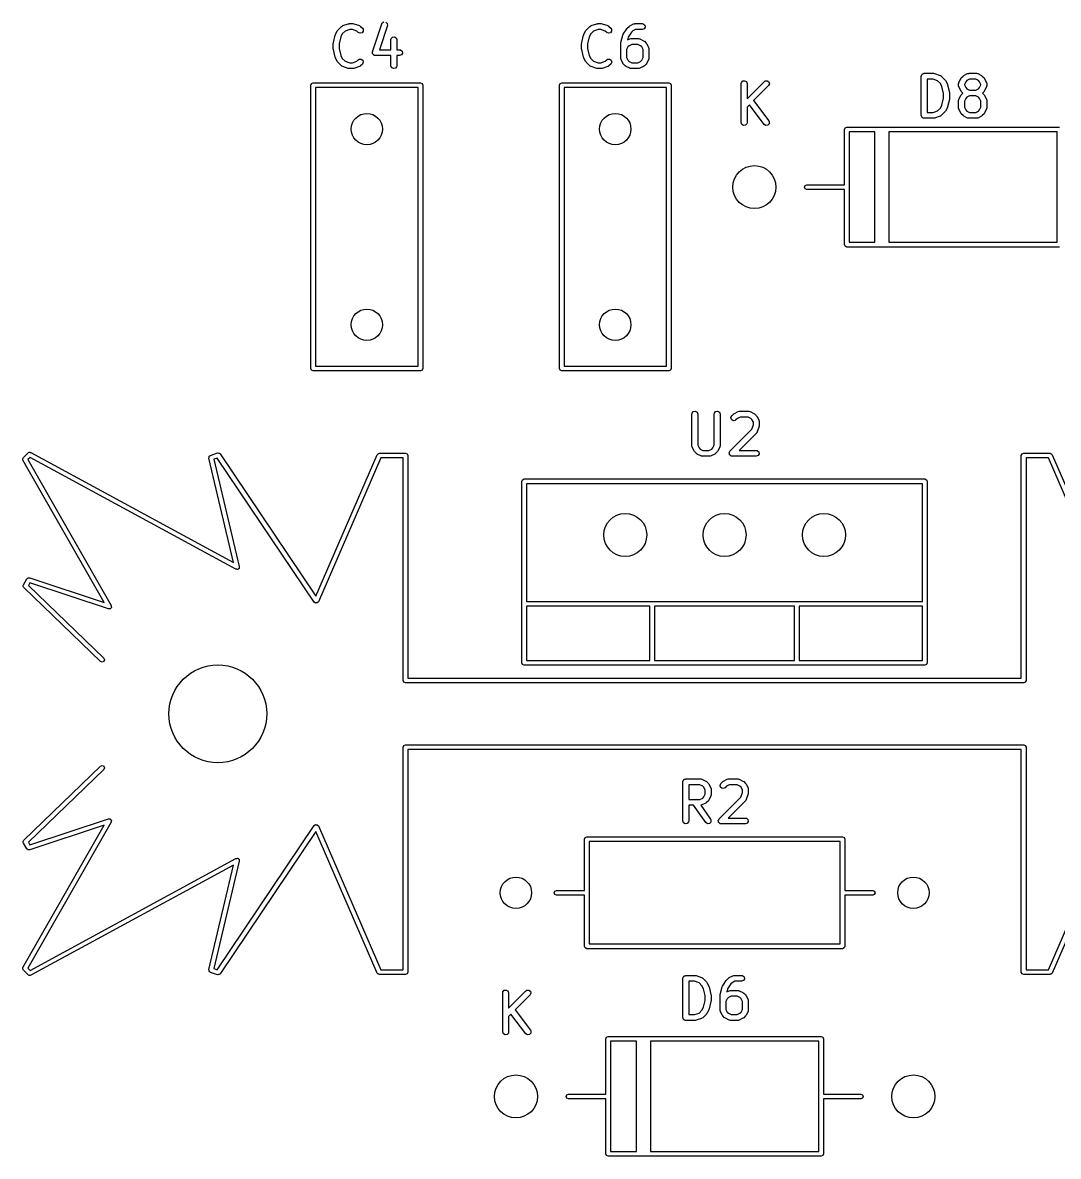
# Model space of a CAD drawing. Extents: x 80 to 221, y -131 to -73.
# Drawn here: x 115.41 to 141.88, y -130.69 to -101.71 of the extents above; entities that cross this region are included whole.
import ezdxf

# ---------------------------------------------------------------- set-up
doc = ezdxf.new("R2010")
doc.units = 0
doc.layers.add('BLACK', color=7, linetype='CONTINUOUS')

msp = doc.modelspace()

# ---------------------------------------------------------------- linework, layer by layer
at = {"layer": 'BLACK', "linetype": 'CONTINUOUS'}
for p, q in [((124.6, -101.72), (124.643, -101.693)), ((123.401, -102.019), (123.448, -101.924)), ((123.448, -101.924), (123.462, -101.906)), ((123.462, -101.904), (123.558, -101.809)), ((123.462, -101.906), (123.462, -101.904)), ((123.558, -101.809), (123.579, -101.794)), ((123.651, -101.928), (123.577, -102.002)), ((123.579, -101.794), (123.584, -101.794)), ((123.584, -101.794), (123.587, -101.791)), ((123.587, -101.791), (123.73, -101.743)), ((123.766, -101.889), (123.651, -101.928)), ((123.73, -101.743), (123.752, -101.74)), ((123.752, -101.74), (123.754, -101.739)), ((123.754, -101.739), (123.849, -101.739)), ((123.837, -101.889), (123.766, -101.889)), ((123.951, -101.928), (123.837, -101.889)), ((123.849, -101.739), (123.871, -101.743)), ((123.871, -101.743), (123.873, -101.743)), ((123.873, -101.743), (124.015, -101.791)), ((123.986, -101.963), (123.951, -101.928)), ((124.033, -101.984), (123.986, -101.963)), ((124.015, -101.791), (124.038, -101.803)), ((124.082, -101.971), (124.033, -101.984)), ((124.038, -101.803), (124.041, -101.807)), ((124.041, -101.807), (124.045, -101.809)), ((124.045, -101.809), (124.092, -101.857)), ((124.112, -101.929), (124.082, -101.971)), ((124.092, -101.857), (124.107, -101.878)), ((124.107, -101.878), (124.112, -101.929)), ((124.349, -102.457), (124.587, -101.743)), ((124.73, -101.79), (124.524, -102.406)), ((124.587, -101.743), (124.6, -101.72)), ((124.694, -101.701), (124.728, -101.739)), ((124.728, -101.739), (124.73, -101.79)), ((129.751, -102.019), (129.798, -101.924)), ((129.798, -101.924), (129.812, -101.906)), ((129.812, -101.904), (129.908, -101.809)), ((129.812, -101.906), (129.812, -101.904)), ((129.908, -101.809), (129.929, -101.794)), ((130.001, -101.928), (129.927, -102.002)), ((129.929, -101.794), (129.934, -101.794)), ((129.934, -101.794), (129.937, -101.791)), ((129.937, -101.791), (130.08, -101.743)), ((130.116, -101.889), (130.001, -101.928)), ((130.08, -101.743), (130.102, -101.74)), ((130.102, -101.74), (130.104, -101.739)), ((130.104, -101.739), (130.199, -101.739)), ((130.187, -101.889), (130.116, -101.889)), ((130.301, -101.928), (130.187, -101.889)), ((130.199, -101.739), (130.221, -101.743)), ((130.221, -101.743), (130.223, -101.743)), ((130.223, -101.743), (130.365, -101.791)), ((130.336, -101.963), (130.301, -101.928)), ((130.383, -101.984), (130.336, -101.963)), ((130.365, -101.791), (130.388, -101.803)), ((130.432, -101.971), (130.383, -101.984)), ((130.388, -101.803), (130.391, -101.807)), ((130.391, -101.807), (130.395, -101.809)), ((130.395, -101.809), (130.442, -101.857)), ((130.462, -101.929), (130.432, -101.971)), ((130.442, -101.857), (130.457, -101.878)), ((130.457, -101.878), (130.462, -101.929)), ((130.755, -102.011), (130.851, -101.868)), ((130.851, -101.868), (130.859, -101.86)), ((130.859, -101.86), (130.86, -101.857)), ((130.86, -101.857), (130.908, -101.809)), ((130.971, -101.957), (130.888, -102.083)), ((130.908, -101.809), (130.926, -101.796)), ((130.926, -101.796), (130.927, -101.795)), ((130.927, -101.795), (131.022, -101.747)), ((131.005, -101.924), (130.971, -101.957)), ((131.074, -101.889), (131.005, -101.924)), ((131.022, -101.747), (131.047, -101.74)), ((131.047, -101.74), (131.052, -101.741)), ((131.052, -101.741), (131.056, -101.739)), ((131.056, -101.739), (131.246, -101.739)), ((131.246, -101.889), (131.074, -101.889)), ((131.246, -101.739), (131.272, -101.744)), ((131.295, -101.872), (131.246, -101.889)), ((131.272, -101.744), (131.311, -101.777)), ((131.32, -101.827), (131.295, -101.872)), ((131.311, -101.777), (131.32, -101.827)), ((123.345, -102.243), (123.348, -102.228)), ((123.345, -102.386), (123.345, -102.243)), ((123.348, -102.225), (123.395, -102.034)), ((123.348, -102.228), (123.348, -102.225)), ((123.395, -102.034), (123.4, -102.022)), ((123.4, -102.022), (123.401, -102.019)), ((123.539, -102.079), (123.495, -102.252)), ((123.495, -102.252), (123.495, -102.377)), ((123.577, -102.002), (123.539, -102.079)), ((124.821, -102.148), (124.826, -102.122)), ((124.821, -102.406), (124.821, -102.148)), ((124.826, -102.122), (124.859, -102.083)), ((124.859, -102.083), (124.909, -102.074)), ((124.909, -102.074), (124.954, -102.1)), ((124.954, -102.1), (124.971, -102.148)), ((124.971, -102.148), (124.971, -102.406)), ((129.695, -102.243), (129.698, -102.228)), ((129.695, -102.386), (129.695, -102.243)), ((129.698, -102.225), (129.745, -102.034)), ((129.698, -102.228), (129.698, -102.225)), ((129.745, -102.034), (129.75, -102.022)), ((129.75, -102.022), (129.751, -102.019)), ((129.889, -102.079), (129.845, -102.252)), ((129.845, -102.252), (129.845, -102.377)), ((129.927, -102.002), (129.889, -102.079)), ((130.695, -102.243), (130.698, -102.228)), ((130.695, -102.624), (130.695, -102.243)), ((130.698, -102.225), (130.745, -102.034)), ((130.698, -102.228), (130.698, -102.225)), ((130.745, -102.034), (130.755, -102.011)), ((130.755, -102.011), (130.755, -102.011)), ((130.888, -102.083), (130.869, -102.157)), ((130.869, -102.157), (130.927, -102.128)), ((130.978, -102.27), (130.91, -102.305)), ((130.927, -102.128), (130.952, -102.121)), ((130.952, -102.121), (130.957, -102.122)), ((130.957, -102.122), (130.961, -102.12)), ((130.961, -102.12), (131.151, -102.12)), ((131.134, -102.27), (130.978, -102.27)), ((131.202, -102.305), (131.134, -102.27)), ((131.151, -102.12), (131.177, -102.125)), ((131.177, -102.125), (131.18, -102.128)), ((131.18, -102.128), (131.185, -102.128)), ((131.185, -102.128), (131.28, -102.176)), ((131.28, -102.176), (131.298, -102.189)), ((131.298, -102.189), (131.3, -102.19)), ((131.3, -102.19), (131.347, -102.238)), ((131.347, -102.238), (131.36, -102.256)), ((131.36, -102.256), (131.361, -102.257)), ((131.361, -102.257), (131.409, -102.352)), ((123.346, -102.389), (123.345, -102.386)), ((123.348, -102.404), (123.346, -102.389)), ((123.395, -102.594), (123.348, -102.404)), ((123.495, -102.377), (123.539, -102.55)), ((123.539, -102.55), (123.577, -102.627)), ((124.346, -102.468), (124.349, -102.463)), ((124.35, -102.488), (124.346, -102.468)), ((124.349, -102.463), (124.349, -102.457)), ((124.351, -102.509), (124.35, -102.488)), ((124.354, -102.513), (124.351, -102.509)), ((124.355, -102.519), (124.354, -102.513)), ((124.371, -102.532), (124.355, -102.519)), ((124.385, -102.547), (124.371, -102.532)), ((124.39, -102.548), (124.385, -102.547)), ((124.395, -102.552), (124.39, -102.548)), ((124.42, -102.556), (124.395, -102.552)), ((124.821, -102.556), (124.42, -102.556)), ((124.524, -102.406), (124.821, -102.406)), ((124.821, -102.814), (124.821, -102.556)), ((124.971, -102.406), (125.039, -102.406)), ((125.039, -102.556), (124.971, -102.556)), ((124.971, -102.556), (124.971, -102.814)), ((125.039, -102.406), (125.065, -102.411)), ((125.088, -102.538), (125.039, -102.556)), ((125.065, -102.411), (125.104, -102.444)), ((125.113, -102.494), (125.088, -102.538)), ((125.104, -102.444), (125.113, -102.494)), ((129.696, -102.389), (129.695, -102.386)), ((129.698, -102.404), (129.696, -102.389)), ((129.745, -102.594), (129.698, -102.404)), ((129.845, -102.377), (129.889, -102.55)), ((129.889, -102.55), (129.927, -102.627)), ((130.88, -102.335), (130.845, -102.404)), ((130.845, -102.404), (130.845, -102.606)), ((130.91, -102.305), (130.88, -102.335)), ((131.232, -102.335), (131.202, -102.305)), ((131.267, -102.404), (131.232, -102.335)), ((131.267, -102.606), (131.267, -102.404)), ((131.409, -102.352), (131.416, -102.377)), ((131.416, -102.377), (131.415, -102.382)), ((131.415, -102.382), (131.417, -102.386)), ((131.417, -102.386), (131.417, -102.624)), ((123.397, -102.597), (123.395, -102.594)), ((123.401, -102.61), (123.397, -102.597)), ((123.448, -102.705), (123.401, -102.61)), ((123.45, -102.706), (123.448, -102.705)), ((123.462, -102.725), (123.45, -102.706)), ((123.558, -102.82), (123.462, -102.725)), ((123.562, -102.822), (123.558, -102.82)), ((123.564, -102.826), (123.562, -102.822)), ((123.587, -102.838), (123.564, -102.826)), ((123.577, -102.627), (123.651, -102.701)), ((123.73, -102.886), (123.587, -102.838)), ((123.651, -102.701), (123.766, -102.739)), ((123.766, -102.739), (123.837, -102.739)), ((123.837, -102.739), (123.951, -102.701)), ((124.015, -102.838), (123.873, -102.886)), ((123.951, -102.701), (123.986, -102.666)), ((123.986, -102.666), (124.008, -102.651)), ((124.008, -102.651), (124.059, -102.647)), ((124.019, -102.835), (124.015, -102.838)), ((124.023, -102.835), (124.019, -102.835)), ((124.045, -102.82), (124.023, -102.835)), ((124.092, -102.772), (124.045, -102.82)), ((124.059, -102.647), (124.101, -102.676)), ((124.114, -102.726), (124.092, -102.772)), ((124.101, -102.676), (124.114, -102.726)), ((124.839, -102.863), (124.821, -102.814)), ((124.967, -102.84), (124.934, -102.879)), ((124.971, -102.814), (124.967, -102.84)), ((129.747, -102.597), (129.745, -102.594)), ((129.751, -102.61), (129.747, -102.597)), ((129.798, -102.705), (129.751, -102.61)), ((129.8, -102.706), (129.798, -102.705)), ((129.812, -102.725), (129.8, -102.706)), ((129.908, -102.82), (129.812, -102.725)), ((129.912, -102.822), (129.908, -102.82)), ((129.914, -102.826), (129.912, -102.822)), ((129.937, -102.838), (129.914, -102.826)), ((129.927, -102.627), (130.001, -102.701)), ((130.08, -102.886), (129.937, -102.838)), ((130.001, -102.701), (130.116, -102.739)), ((130.116, -102.739), (130.187, -102.739)), ((130.187, -102.739), (130.301, -102.701)), ((130.365, -102.838), (130.223, -102.886)), ((130.301, -102.701), (130.336, -102.666)), ((130.336, -102.666), (130.358, -102.651)), ((130.358, -102.651), (130.409, -102.647)), ((130.369, -102.835), (130.365, -102.838)), ((130.373, -102.835), (130.369, -102.835)), ((130.395, -102.82), (130.373, -102.835)), ((130.442, -102.772), (130.395, -102.82)), ((130.409, -102.647), (130.451, -102.676)), ((130.464, -102.726), (130.442, -102.772)), ((130.451, -102.676), (130.464, -102.726)), ((130.697, -102.628), (130.695, -102.624)), ((130.696, -102.632), (130.697, -102.628)), ((130.703, -102.657), (130.696, -102.632)), ((130.751, -102.753), (130.703, -102.657)), ((130.752, -102.754), (130.751, -102.753)), ((130.765, -102.772), (130.752, -102.754)), ((130.812, -102.82), (130.765, -102.772)), ((130.814, -102.82), (130.812, -102.82)), ((130.832, -102.834), (130.814, -102.82)), ((130.927, -102.881), (130.832, -102.834)), ((130.845, -102.606), (130.88, -102.675)), ((130.88, -102.675), (130.91, -102.705)), ((130.91, -102.705), (130.978, -102.739)), ((130.978, -102.739), (131.134, -102.739)), ((131.134, -102.739), (131.202, -102.705)), ((131.28, -102.834), (131.185, -102.881)), ((131.202, -102.705), (131.232, -102.675)), ((131.232, -102.675), (131.267, -102.606)), ((131.281, -102.833), (131.28, -102.834)), ((131.3, -102.82), (131.281, -102.833)), ((131.347, -102.772), (131.3, -102.82)), ((131.348, -102.771), (131.347, -102.772)), ((131.361, -102.753), (131.348, -102.771)), ((131.409, -102.657), (131.361, -102.753)), ((131.412, -102.65), (131.409, -102.653)), ((131.409, -102.653), (131.409, -102.657)), ((131.417, -102.624), (131.412, -102.65)), ((123.732, -102.885), (123.73, -102.886)), ((123.754, -102.889), (123.732, -102.885)), ((123.849, -102.889), (123.754, -102.889)), ((123.85, -102.889), (123.849, -102.889)), ((123.873, -102.886), (123.85, -102.889)), ((124.883, -102.888), (124.839, -102.863)), ((124.934, -102.879), (124.883, -102.888)), ((130.082, -102.885), (130.08, -102.886)), ((130.104, -102.889), (130.082, -102.885)), ((130.199, -102.889), (130.104, -102.889)), ((130.2, -102.889), (130.199, -102.889)), ((130.223, -102.886), (130.2, -102.889)), ((130.932, -102.882), (130.927, -102.881)), ((130.935, -102.885), (130.932, -102.882)), ((130.961, -102.889), (130.935, -102.885)), ((131.151, -102.889), (130.961, -102.889)), ((131.155, -102.888), (131.151, -102.889)), ((131.16, -102.889), (131.155, -102.888)), ((131.185, -102.881), (131.16, -102.889)), ((138.379, -103.084), (138.381, -103.075)), ((138.379, -104.084), (138.379, -103.084)), ((138.38, -103.071), (138.382, -103.068)), ((138.381, -103.075), (138.38, -103.071)), ((138.382, -103.068), (138.383, -103.059)), ((138.383, -103.059), (138.396, -103.044)), ((138.396, -103.044), (138.406, -103.027)), ((138.406, -103.027), (138.412, -103.025)), ((138.412, -103.025), (138.416, -103.019)), ((138.416, -103.019), (138.436, -103.016)), ((138.436, -103.016), (138.454, -103.009)), ((138.454, -103.009), (138.692, -103.009)), ((138.692, -103.009), (138.714, -103.013)), ((138.714, -103.013), (138.716, -103.013)), ((138.716, -103.013), (138.859, -103.061)), ((138.859, -103.061), (138.881, -103.073)), ((138.881, -103.073), (138.884, -103.077)), ((138.884, -103.077), (138.888, -103.079)), ((138.888, -103.079), (138.983, -103.174)), ((139.339, -103.241), (139.387, -103.146)), ((139.387, -103.146), (139.4, -103.128)), ((139.4, -103.128), (139.401, -103.127)), ((139.401, -103.127), (139.448, -103.079)), ((139.448, -103.079), (139.467, -103.066)), ((139.467, -103.066), (139.468, -103.065)), ((139.468, -103.065), (139.563, -103.017)), ((139.563, -103.017), (139.588, -103.01)), ((139.588, -103.01), (139.593, -103.011)), ((139.593, -103.011), (139.597, -103.009)), ((139.597, -103.009), (139.787, -103.009)), ((139.787, -103.009), (139.813, -103.014)), ((139.813, -103.014), (139.816, -103.017)), ((139.816, -103.017), (139.821, -103.017)), ((139.821, -103.017), (139.916, -103.065)), ((139.916, -103.065), (139.934, -103.078)), ((139.934, -103.078), (139.936, -103.079)), ((139.936, -103.079), (139.983, -103.127)), ((139.983, -103.127), (139.996, -103.145)), ((139.996, -103.145), (139.997, -103.146)), ((139.997, -103.146), (140.045, -103.241)), ((122.776, -103.314), (122.794, -103.272)), ((122.776, -110.554), (122.776, -103.314)), ((122.794, -103.272), (122.836, -103.254)), ((122.836, -103.254), (125.576, -103.254)), ((122.896, -103.374), (122.896, -110.494)), ((125.516, -103.374), (122.896, -103.374)), ((125.516, -110.494), (125.516, -103.374)), ((125.576, -103.254), (125.618, -103.272)), ((125.618, -103.272), (125.636, -103.314)), ((125.636, -103.314), (125.636, -110.554)), ((129.126, -103.314), (129.144, -103.272)), ((129.126, -110.554), (129.126, -103.314)), ((129.144, -103.272), (129.186, -103.254)), ((129.186, -103.254), (131.926, -103.254)), ((129.246, -103.374), (129.246, -110.494)), ((131.866, -103.374), (129.246, -103.374)), ((131.866, -110.494), (131.866, -103.374)), ((131.926, -103.254), (131.968, -103.272)), ((131.968, -103.272), (131.986, -103.314)), ((131.986, -103.314), (131.986, -110.554)), ((133.775, -103.27), (133.78, -103.245)), ((133.775, -104.27), (133.775, -103.27)), ((133.78, -103.245), (133.813, -103.205)), ((133.813, -103.205), (133.863, -103.197)), ((133.863, -103.197), (133.908, -103.222)), ((133.908, -103.222), (133.925, -103.27)), ((133.925, -103.661), (134.368, -103.217)), ((133.925, -103.27), (133.925, -103.661)), ((134.475, -103.323), (134.092, -103.706)), ((134.368, -103.217), (134.39, -103.202)), ((134.39, -103.202), (134.441, -103.198)), ((134.441, -103.198), (134.483, -103.227)), ((134.496, -103.277), (134.475, -103.323)), ((134.483, -103.227), (134.496, -103.277)), ((138.529, -103.159), (138.529, -104.009)), ((138.68, -103.159), (138.529, -103.159)), ((138.794, -103.198), (138.68, -103.159)), ((138.868, -103.272), (138.794, -103.198)), ((138.907, -103.349), (138.868, -103.272)), ((138.95, -103.522), (138.907, -103.349)), ((138.983, -103.174), (138.996, -103.193)), ((138.996, -103.193), (138.997, -103.194)), ((138.997, -103.194), (139.045, -103.289)), ((139.045, -103.289), (139.048, -103.301)), ((139.048, -103.301), (139.05, -103.304)), ((139.05, -103.304), (139.098, -103.495)), ((139.331, -103.275), (139.336, -103.249)), ((139.331, -103.322), (139.331, -103.275)), ((139.333, -103.327), (139.331, -103.322)), ((139.332, -103.331), (139.333, -103.327)), ((139.339, -103.356), (139.332, -103.331)), ((139.336, -103.249), (139.339, -103.246)), ((139.339, -103.246), (139.339, -103.241)), ((139.387, -103.451), (139.339, -103.356)), ((139.516, -103.224), (139.481, -103.293)), ((139.481, -103.293), (139.481, -103.305)), ((139.481, -103.305), (139.516, -103.373)), ((139.546, -103.194), (139.516, -103.224)), ((139.516, -103.373), (139.546, -103.404)), ((139.614, -103.159), (139.546, -103.194)), ((139.546, -103.404), (139.614, -103.438)), ((139.77, -103.159), (139.614, -103.159)), ((139.614, -103.438), (139.77, -103.438)), ((139.838, -103.194), (139.77, -103.159)), ((139.77, -103.438), (139.838, -103.404)), ((139.868, -103.224), (139.838, -103.194)), ((139.838, -103.404), (139.868, -103.373)), ((139.903, -103.293), (139.868, -103.224)), ((139.868, -103.373), (139.903, -103.305)), ((139.903, -103.305), (139.903, -103.293)), ((140.045, -103.356), (139.997, -103.451)), ((140.045, -103.241), (140.052, -103.266)), ((140.048, -103.348), (140.045, -103.352)), ((140.045, -103.352), (140.045, -103.356)), ((140.053, -103.322), (140.048, -103.348)), ((140.052, -103.266), (140.051, -103.271)), ((140.051, -103.271), (140.053, -103.275)), ((140.053, -103.275), (140.053, -103.322)), ((134.092, -103.706), (134.482, -104.225)), ((138.907, -103.82), (138.95, -103.647)), ((138.95, -103.647), (138.95, -103.522)), ((139.098, -103.674), (139.05, -103.864)), ((139.098, -103.495), (139.099, -103.51)), ((139.1, -103.656), (139.098, -103.671)), ((139.098, -103.671), (139.098, -103.674)), ((139.099, -103.51), (139.1, -103.513)), ((139.1, -103.513), (139.1, -103.656)), ((139.331, -103.703), (139.336, -103.678)), ((139.331, -103.894), (139.331, -103.703)), ((139.336, -103.678), (139.339, -103.674)), ((139.339, -103.67), (139.387, -103.575)), ((139.339, -103.674), (139.339, -103.67)), ((139.388, -103.452), (139.387, -103.451)), ((139.387, -103.575), (139.4, -103.557)), ((139.401, -103.471), (139.388, -103.452)), ((139.4, -103.557), (139.401, -103.555)), ((139.443, -103.513), (139.401, -103.471)), ((139.401, -103.555), (139.443, -103.513)), ((139.516, -103.653), (139.481, -103.721)), ((139.481, -103.721), (139.481, -103.876)), ((139.546, -103.622), (139.516, -103.653)), ((139.614, -103.588), (139.546, -103.622)), ((139.77, -103.588), (139.614, -103.588)), ((139.838, -103.622), (139.77, -103.588)), ((139.868, -103.653), (139.838, -103.622)), ((139.903, -103.721), (139.868, -103.653)), ((139.903, -103.876), (139.903, -103.721)), ((139.983, -103.471), (139.941, -103.513)), ((139.941, -103.513), (139.983, -103.555)), ((139.984, -103.469), (139.983, -103.471)), ((139.983, -103.555), (139.996, -103.574)), ((139.997, -103.451), (139.984, -103.469)), ((139.996, -103.574), (139.997, -103.575)), ((139.997, -103.575), (140.045, -103.67)), ((140.045, -103.67), (140.052, -103.695)), ((140.052, -103.695), (140.051, -103.699)), ((140.051, -103.699), (140.053, -103.703)), ((140.053, -103.703), (140.053, -103.894)), ((133.985, -103.813), (133.925, -103.873)), ((133.925, -103.873), (133.925, -104.27)), ((134.362, -104.315), (133.985, -103.813)), ((138.529, -104.009), (138.68, -104.009)), ((138.68, -104.009), (138.794, -103.971)), ((138.794, -103.971), (138.868, -103.897)), ((138.868, -103.897), (138.907, -103.82)), ((138.983, -103.995), (138.888, -104.09)), ((138.984, -103.993), (138.983, -103.995)), ((138.997, -103.975), (138.984, -103.993)), ((139.045, -103.88), (138.997, -103.975)), ((139.05, -103.864), (139.045, -103.876)), ((139.045, -103.876), (139.045, -103.88)), ((139.333, -103.898), (139.331, -103.894)), ((139.332, -103.902), (139.333, -103.898)), ((139.339, -103.927), (139.332, -103.902)), ((139.387, -104.023), (139.339, -103.927)), ((139.481, -103.876), (139.516, -103.945)), ((139.516, -103.945), (139.546, -103.975)), ((139.546, -103.975), (139.614, -104.009)), ((139.614, -104.009), (139.77, -104.009)), ((139.77, -104.009), (139.838, -103.975)), ((139.838, -103.975), (139.868, -103.945)), ((139.868, -103.945), (139.903, -103.876)), ((140.045, -103.927), (139.997, -104.023)), ((140.048, -103.92), (140.045, -103.923)), ((140.045, -103.923), (140.045, -103.927)), ((140.053, -103.894), (140.048, -103.92)), ((133.793, -104.319), (133.775, -104.27)), ((133.921, -104.296), (133.888, -104.335)), ((133.925, -104.27), (133.921, -104.296)), ((134.49, -104.3), (134.455, -104.337)), ((134.482, -104.225), (134.493, -104.249)), ((134.493, -104.249), (134.49, -104.3)), ((138.386, -104.103), (138.379, -104.084)), ((138.389, -104.122), (138.386, -104.103)), ((138.394, -104.126), (138.389, -104.122)), ((138.396, -104.133), (138.394, -104.126)), ((138.413, -104.142), (138.396, -104.133)), ((138.428, -104.155), (138.413, -104.142)), ((138.438, -104.157), (138.428, -104.155)), ((138.441, -104.158), (138.438, -104.157)), ((138.444, -104.158), (138.441, -104.158)), ((138.454, -104.159), (138.444, -104.158)), ((138.692, -104.159), (138.454, -104.159)), ((138.694, -104.159), (138.692, -104.159)), ((138.716, -104.156), (138.694, -104.159)), ((138.859, -104.108), (138.716, -104.156)), ((138.862, -104.105), (138.859, -104.108)), ((138.867, -104.105), (138.862, -104.105)), ((138.888, -104.09), (138.867, -104.105)), ((139.388, -104.024), (139.387, -104.023)), ((139.401, -104.042), (139.388, -104.024)), ((139.448, -104.09), (139.401, -104.042)), ((139.45, -104.09), (139.448, -104.09)), ((139.468, -104.104), (139.45, -104.09)), ((139.563, -104.151), (139.468, -104.104)), ((139.568, -104.152), (139.563, -104.151)), ((139.571, -104.155), (139.568, -104.152)), ((139.597, -104.159), (139.571, -104.155)), ((139.787, -104.159), (139.597, -104.159)), ((139.791, -104.158), (139.787, -104.159)), ((139.796, -104.159), (139.791, -104.158)), ((139.821, -104.151), (139.796, -104.159)), ((139.916, -104.104), (139.821, -104.151)), ((139.917, -104.103), (139.916, -104.104)), ((139.936, -104.09), (139.917, -104.103)), ((139.983, -104.042), (139.936, -104.09)), ((139.984, -104.041), (139.983, -104.042)), ((139.997, -104.023), (139.984, -104.041)), ((133.837, -104.344), (133.793, -104.319)), ((133.888, -104.335), (133.837, -104.344)), ((134.404, -104.343), (134.362, -104.315)), ((134.455, -104.337), (134.404, -104.343)), ((136.412, -104.448), (136.43, -104.406)), ((136.412, -105.858), (136.412, -104.448)), ((136.43, -104.406), (136.472, -104.388)), ((136.472, -104.388), (141.912, -104.388)), ((136.532, -104.508), (136.532, -107.328)), ((137.192, -104.508), (136.532, -104.508)), ((137.192, -107.328), (137.192, -104.508)), ((137.552, -104.508), (137.552, -107.328)), ((141.852, -104.508), (137.552, -104.508)), ((141.852, -107.328), (141.852, -104.508)), ((135.392, -105.918), (135.41, -105.876)), ((135.41, -105.96), (135.392, -105.918)), ((135.41, -105.876), (135.452, -105.858)), ((135.452, -105.978), (135.41, -105.96)), ((135.452, -105.858), (136.412, -105.858)), ((136.412, -105.978), (135.452, -105.978)), ((136.412, -107.388), (136.412, -105.978)), ((136.43, -107.43), (136.412, -107.388)), ((136.472, -107.448), (136.43, -107.43)), ((141.912, -107.448), (136.472, -107.448)), ((136.532, -107.328), (137.192, -107.328)), ((137.552, -107.328), (141.852, -107.328)), ((122.794, -110.596), (122.776, -110.554)), ((122.836, -110.614), (122.794, -110.596)), ((125.576, -110.614), (122.836, -110.614)), ((122.896, -110.494), (125.516, -110.494)), ((125.618, -110.596), (125.576, -110.614)), ((125.636, -110.554), (125.618, -110.596)), ((129.144, -110.596), (129.126, -110.554)), ((129.186, -110.614), (129.144, -110.596)), ((131.926, -110.614), (129.186, -110.614)), ((129.246, -110.494), (131.866, -110.494)), ((131.968, -110.596), (131.926, -110.614)), ((131.986, -110.554), (131.968, -110.596)), ((132.513, -111.72), (132.518, -111.695)), ((132.513, -112.53), (132.513, -111.72)), ((132.518, -111.695), (132.551, -111.655)), ((132.551, -111.655), (132.601, -111.647)), ((132.601, -111.647), (132.646, -111.672)), ((132.646, -111.672), (132.663, -111.72)), ((132.663, -111.72), (132.663, -112.512)), ((133.085, -111.72), (133.089, -111.695)), ((133.085, -112.512), (133.085, -111.72)), ((133.089, -111.695), (133.122, -111.655)), ((133.122, -111.655), (133.173, -111.647)), ((133.173, -111.647), (133.217, -111.672)), ((133.217, -111.672), (133.235, -111.72)), ((133.235, -111.72), (133.235, -112.53)), ((133.513, -111.809), (133.535, -111.763)), ((133.527, -111.859), (133.513, -111.809)), ((133.535, -111.763), (133.583, -111.715)), ((133.583, -111.715), (133.601, -111.702)), ((133.601, -111.702), (133.602, -111.701)), ((133.602, -111.701), (133.697, -111.653)), ((133.68, -111.83), (133.641, -111.869)), ((133.749, -111.795), (133.68, -111.83)), ((133.697, -111.653), (133.722, -111.646)), ((133.722, -111.646), (133.727, -111.647)), ((133.727, -111.647), (133.731, -111.645)), ((133.731, -111.645), (133.969, -111.645)), ((133.951, -111.795), (133.749, -111.795)), ((134.02, -111.83), (133.951, -111.795)), ((133.969, -111.645), (133.995, -111.65)), ((133.995, -111.65), (133.998, -111.653)), ((133.998, -111.653), (134.003, -111.653)), ((134.003, -111.653), (134.098, -111.701)), ((134.05, -111.86), (134.02, -111.83)), ((134.098, -111.701), (134.116, -111.714)), ((134.116, -111.714), (134.117, -111.715)), ((134.117, -111.715), (134.165, -111.763)), ((134.165, -111.763), (134.178, -111.781)), ((134.178, -111.781), (134.179, -111.782)), ((134.179, -111.782), (134.227, -111.877)), ((133.487, -112.667), (134.046, -112.108)), ((133.569, -111.888), (133.527, -111.859)), ((133.62, -111.884), (133.569, -111.888)), ((133.641, -111.869), (133.62, -111.884)), ((134.046, -112.108), (134.085, -111.994)), ((134.085, -111.929), (134.05, -111.86)), ((134.085, -111.994), (134.085, -111.929)), ((134.231, -112.03), (134.183, -112.173)), ((134.227, -111.877), (134.234, -111.902)), ((134.235, -112.006), (134.231, -112.028)), ((134.231, -112.028), (134.231, -112.03)), ((134.234, -111.902), (134.233, -111.907)), ((134.233, -111.907), (134.235, -111.911)), ((134.235, -111.911), (134.235, -112.006)), ((134.165, -112.202), (133.722, -112.645)), ((134.167, -112.198), (134.165, -112.202)), ((134.171, -112.196), (134.167, -112.198)), ((134.183, -112.173), (134.171, -112.196)), ((115.424, -112.828), (115.544, -112.708)), ((115.544, -112.708), (115.557, -112.702)), ((115.557, -112.702), (115.569, -112.692)), ((115.569, -112.692), (115.578, -112.693)), ((115.578, -112.693), (115.586, -112.69)), ((115.586, -112.69), (115.6, -112.696)), ((115.6, -112.696), (115.615, -112.697)), ((115.615, -112.697), (120.797, -115.513)), ((132.515, -112.534), (132.513, -112.53)), ((132.514, -112.538), (132.515, -112.534)), ((132.521, -112.563), (132.514, -112.538)), ((132.569, -112.659), (132.521, -112.563)), ((132.57, -112.66), (132.569, -112.659)), ((132.583, -112.678), (132.57, -112.66)), ((132.63, -112.726), (132.583, -112.678)), ((132.663, -112.512), (132.697, -112.581)), ((132.697, -112.581), (132.728, -112.611)), ((132.728, -112.611), (132.796, -112.645)), ((132.796, -112.645), (132.951, -112.645)), ((132.951, -112.645), (133.02, -112.611)), ((133.02, -112.611), (133.05, -112.581)), ((133.05, -112.581), (133.085, -112.512)), ((133.165, -112.678), (133.117, -112.726)), ((133.166, -112.677), (133.165, -112.678)), ((133.179, -112.659), (133.166, -112.677)), ((133.227, -112.563), (133.179, -112.659)), ((133.23, -112.556), (133.227, -112.559)), ((133.227, -112.559), (133.227, -112.563)), ((133.235, -112.53), (133.23, -112.556)), ((133.467, -112.707), (133.478, -112.688)), ((133.467, -112.711), (133.467, -112.707)), ((133.478, -112.688), (133.487, -112.667)), ((133.722, -112.645), (134.16, -112.645)), ((134.16, -112.645), (134.185, -112.65)), ((134.185, -112.65), (134.224, -112.683)), ((134.224, -112.683), (134.233, -112.733)), ((115.406, -112.87), (115.409, -112.862)), ((115.412, -112.884), (115.406, -112.87)), ((115.408, -112.854), (115.418, -112.842)), ((115.409, -112.862), (115.408, -112.854)), ((115.414, -112.9), (115.412, -112.884)), ((117.486, -116.534), (115.414, -112.9)), ((115.418, -112.842), (115.424, -112.828)), ((115.597, -112.824), (115.541, -112.88)), ((115.541, -112.88), (117.668, -116.61)), ((120.857, -115.683), (115.597, -112.824)), ((120.168, -112.844), (120.171, -112.824)), ((120.797, -115.513), (120.168, -112.844)), ((120.171, -112.824), (120.172, -112.803)), ((120.172, -112.803), (120.175, -112.801)), ((120.175, -112.798), (120.192, -112.786)), ((120.175, -112.801), (120.175, -112.798)), ((120.192, -112.786), (120.207, -112.773)), ((120.207, -112.773), (120.387, -112.713)), ((120.382, -112.841), (120.297, -112.87)), ((120.297, -112.87), (120.944, -115.616)), ((122.856, -116.523), (120.382, -112.841)), ((120.387, -112.713), (120.402, -112.714)), ((120.402, -112.714), (120.418, -112.711)), ((120.418, -112.711), (120.425, -112.716)), ((120.425, -112.716), (120.433, -112.716)), ((120.433, -112.716), (120.443, -112.728)), ((120.443, -112.728), (120.456, -112.737)), ((120.456, -112.737), (122.901, -116.375)), ((122.901, -116.375), (124.471, -112.756)), ((124.565, -112.84), (122.971, -116.514)), ((124.471, -112.756), (124.479, -112.748)), ((124.479, -112.748), (124.484, -112.738)), ((124.484, -112.738), (124.495, -112.733)), ((124.495, -112.733), (124.504, -112.724)), ((124.504, -112.724), (124.515, -112.724)), ((124.515, -112.724), (124.526, -112.72)), ((124.526, -112.72), (125.196, -112.72)), ((125.136, -112.84), (124.565, -112.84)), ((125.136, -118.53), (125.136, -112.84)), ((125.196, -112.72), (125.238, -112.738)), ((125.238, -112.738), (125.256, -112.78)), ((125.256, -112.78), (125.256, -118.47)), ((132.632, -112.726), (132.63, -112.726)), ((132.65, -112.74), (132.632, -112.726)), ((132.745, -112.787), (132.65, -112.74)), ((132.749, -112.788), (132.745, -112.787)), ((132.753, -112.791), (132.749, -112.788)), ((132.779, -112.795), (132.753, -112.791)), ((132.969, -112.795), (132.779, -112.795)), ((132.973, -112.794), (132.969, -112.795)), ((132.978, -112.795), (132.973, -112.794)), ((133.003, -112.787), (132.978, -112.795)), ((133.098, -112.74), (133.003, -112.787)), ((133.099, -112.739), (133.098, -112.74)), ((133.117, -112.726), (133.099, -112.739)), ((133.466, -112.714), (133.467, -112.711)), ((133.472, -112.736), (133.466, -112.714)), ((133.476, -112.758), (133.472, -112.736)), ((133.478, -112.76), (133.476, -112.758)), ((133.479, -112.763), (133.478, -112.76)), ((133.498, -112.776), (133.479, -112.763)), ((133.515, -112.791), (133.498, -112.776)), ((133.519, -112.792), (133.515, -112.791)), ((133.521, -112.793), (133.519, -112.792)), ((133.524, -112.793), (133.521, -112.793)), ((133.54, -112.795), (133.524, -112.793)), ((134.16, -112.795), (133.54, -112.795)), ((134.208, -112.778), (134.16, -112.795)), ((134.233, -112.733), (134.208, -112.778)), ((140.936, -112.78), (140.954, -112.738)), ((140.936, -118.47), (140.936, -112.78)), ((140.954, -112.738), (140.996, -112.72)), ((140.996, -112.72), (141.666, -112.72)), ((141.627, -112.84), (141.056, -112.84)), ((141.056, -112.84), (141.056, -118.53)), ((143.221, -116.514), (141.627, -112.84)), ((141.666, -112.72), (141.677, -112.724)), ((141.677, -112.724), (141.688, -112.724)), ((141.688, -112.724), (141.697, -112.733)), ((141.697, -112.733), (141.708, -112.738)), ((141.708, -112.738), (141.713, -112.748)), ((141.713, -112.748), (141.721, -112.756)), ((141.721, -112.756), (143.291, -116.375)), ((128.17, -113.437), (128.188, -113.395)), ((128.17, -118.078), (128.17, -113.437)), ((128.188, -113.395), (128.23, -113.377)), ((128.23, -113.377), (138.47, -113.377)), ((128.29, -113.497), (128.29, -116.508)), ((138.41, -113.497), (128.29, -113.497)), ((138.41, -116.508), (138.41, -113.497)), ((138.47, -113.377), (138.512, -113.395)), ((138.512, -113.395), (138.53, -113.437)), ((138.53, -113.437), (138.53, -118.078)), ((120.879, -115.685), (120.857, -115.683)), ((120.9, -115.688), (120.879, -115.685)), ((120.901, -115.687), (120.9, -115.688)), ((120.903, -115.688), (120.901, -115.687)), ((120.92, -115.674), (120.903, -115.688)), ((120.937, -115.662), (120.92, -115.674)), ((120.939, -115.659), (120.937, -115.66)), ((120.937, -115.66), (120.937, -115.662)), ((120.941, -115.637), (120.939, -115.659)), ((120.944, -115.616), (120.941, -115.637)), ((115.416, -116.111), (115.422, -116.096)), ((115.419, -116.118), (115.416, -116.111)), ((115.418, -116.125), (115.419, -116.118)), ((115.428, -116.138), (115.418, -116.125)), ((115.422, -116.096), (115.425, -116.079)), ((115.425, -116.079), (115.515, -115.929)), ((115.434, -116.153), (115.428, -116.138)), ((117.394, -118.043), (115.434, -116.153)), ((115.515, -115.929), (115.528, -115.919)), ((115.528, -115.919), (115.539, -115.906)), ((115.539, -115.906), (115.546, -115.906)), ((115.546, -115.906), (115.551, -115.902)), ((115.551, -115.902), (115.568, -115.904)), ((115.593, -116.032), (115.552, -116.1)), ((115.552, -116.1), (117.478, -117.957)), ((115.568, -115.904), (115.585, -115.903)), ((115.585, -115.903), (117.486, -116.534)), ((117.597, -116.697), (115.593, -116.032)), ((117.599, -116.697), (117.597, -116.697)), ((117.6, -116.698), (117.599, -116.697)), ((117.621, -116.695), (117.6, -116.698)), ((117.643, -116.694), (117.621, -116.695)), ((117.644, -116.692), (117.643, -116.694)), ((117.646, -116.692), (117.644, -116.692)), ((117.659, -116.675), (117.646, -116.692)), ((117.673, -116.659), (117.659, -116.675)), ((117.668, -116.61), (117.668, -116.612)), ((117.668, -116.612), (117.67, -116.613)), ((117.67, -116.613), (117.671, -116.635)), ((117.671, -116.635), (117.674, -116.656)), ((117.674, -116.656), (117.673, -116.657)), ((117.673, -116.657), (117.673, -116.659)), ((122.894, -116.549), (122.856, -116.523)), ((122.912, -116.545), (122.894, -116.549)), ((122.938, -116.546), (122.912, -116.545)), ((122.971, -116.514), (122.938, -116.546)), ((128.29, -116.508), (138.41, -116.508)), ((128.29, -116.628), (128.29, -118.018)), ((131.439, -116.628), (128.29, -116.628)), ((131.439, -118.018), (131.439, -116.628)), ((131.559, -116.628), (131.559, -118.018)), ((135.14, -116.628), (131.559, -116.628)), ((135.14, -118.018), (135.14, -116.628)), ((135.26, -116.628), (135.26, -118.018)), ((138.41, -116.628), (135.26, -116.628)), ((138.41, -118.018), (138.41, -116.628)), ((117.437, -118.06), (117.394, -118.043)), ((117.479, -118.042), (117.437, -118.06)), ((117.478, -117.957), (117.496, -117.999)), ((117.496, -117.999), (117.479, -118.042)), ((128.188, -118.12), (128.17, -118.078)), ((128.23, -118.138), (128.188, -118.12)), ((138.47, -118.138), (128.23, -118.138)), ((128.29, -118.018), (131.439, -118.018)), ((131.559, -118.018), (135.14, -118.018)), ((135.26, -118.018), (138.41, -118.018)), ((138.512, -118.12), (138.47, -118.138)), ((138.53, -118.078), (138.512, -118.12)), ((125.256, -118.47), (140.936, -118.47)), ((125.154, -118.572), (125.136, -118.53)), ((125.196, -118.59), (125.154, -118.572)), ((140.996, -118.59), (125.196, -118.59)), ((141.038, -118.572), (140.996, -118.59)), ((141.056, -118.53), (141.038, -118.572)), ((125.136, -120.23), (125.154, -120.188)), ((125.136, -125.92), (125.136, -120.23)), ((125.154, -120.188), (125.196, -120.17)), ((125.196, -120.17), (140.996, -120.17)), ((140.996, -120.17), (141.038, -120.188)), ((141.038, -120.188), (141.056, -120.23)), ((141.056, -120.23), (141.056, -125.92)), ((140.936, -120.29), (125.256, -120.29)), ((125.256, -120.29), (125.256, -125.98)), ((140.936, -125.98), (140.936, -120.29)), ((115.434, -122.607), (117.394, -120.717)), ((117.478, -120.803), (115.552, -122.66)), ((117.394, -120.717), (117.437, -120.7)), ((117.437, -120.7), (117.479, -120.718)), ((117.496, -120.761), (117.478, -120.803)), ((117.479, -120.718), (117.496, -120.761)), ((132.283, -121.118), (132.285, -121.109)), ((132.284, -121.105), (132.286, -121.102)), ((132.285, -121.109), (132.284, -121.105)), ((132.286, -121.102), (132.287, -121.093)), ((132.287, -121.093), (132.3, -121.078)), ((132.3, -121.078), (132.31, -121.061)), ((132.31, -121.061), (132.316, -121.059)), ((132.316, -121.059), (132.32, -121.053)), ((132.32, -121.053), (132.34, -121.05)), ((132.34, -121.05), (132.358, -121.043)), ((132.358, -121.043), (132.739, -121.043)), ((132.739, -121.043), (132.765, -121.048)), ((132.765, -121.048), (132.768, -121.051)), ((132.768, -121.051), (132.772, -121.051)), ((132.772, -121.051), (132.868, -121.099)), ((132.868, -121.099), (132.886, -121.112)), ((132.886, -121.112), (132.887, -121.113)), ((132.887, -121.113), (132.935, -121.161)), ((133.257, -121.161), (133.305, -121.113)), ((133.305, -121.113), (133.323, -121.1)), ((133.323, -121.1), (133.324, -121.099)), ((133.324, -121.099), (133.42, -121.051)), ((133.42, -121.051), (133.445, -121.044)), ((133.445, -121.044), (133.449, -121.045)), ((133.449, -121.045), (133.453, -121.043)), ((133.453, -121.043), (133.691, -121.043)), ((133.691, -121.043), (133.717, -121.048)), ((133.717, -121.048), (133.72, -121.051)), ((133.72, -121.051), (133.725, -121.051)), ((133.725, -121.051), (133.82, -121.099)), ((133.82, -121.099), (133.838, -121.112)), ((133.838, -121.112), (133.84, -121.113)), ((133.84, -121.113), (133.887, -121.161)), ((132.283, -122.118), (132.283, -121.118)), ((132.433, -121.193), (132.433, -121.567)), ((132.721, -121.193), (132.433, -121.193)), ((132.79, -121.228), (132.721, -121.193)), ((132.82, -121.258), (132.79, -121.228)), ((132.854, -121.327), (132.82, -121.258)), ((132.854, -121.434), (132.854, -121.327)), ((132.935, -121.161), (132.948, -121.179)), ((132.948, -121.179), (132.949, -121.18)), ((132.949, -121.18), (132.996, -121.275)), ((132.996, -121.275), (133.004, -121.3)), ((133.004, -121.3), (133.003, -121.305)), ((133.003, -121.305), (133.004, -121.309)), ((133.004, -121.309), (133.004, -121.452)), ((133.236, -121.207), (133.257, -121.161)), ((133.249, -121.257), (133.236, -121.207)), ((133.291, -121.286), (133.249, -121.257)), ((133.342, -121.282), (133.291, -121.286)), ((133.363, -121.267), (133.342, -121.282)), ((133.402, -121.228), (133.363, -121.267)), ((133.471, -121.193), (133.402, -121.228)), ((133.674, -121.193), (133.471, -121.193)), ((133.742, -121.228), (133.674, -121.193)), ((133.772, -121.258), (133.742, -121.228)), ((133.769, -121.506), (133.807, -121.392)), ((133.807, -121.327), (133.772, -121.258)), ((133.807, -121.392), (133.807, -121.327)), ((133.887, -121.161), (133.9, -121.179)), ((133.9, -121.179), (133.901, -121.18)), ((133.901, -121.18), (133.949, -121.275)), ((133.949, -121.275), (133.956, -121.3)), ((133.956, -121.3), (133.955, -121.305)), ((133.955, -121.305), (133.957, -121.309)), ((133.957, -121.309), (133.957, -121.404)), ((132.433, -121.567), (132.721, -121.567)), ((132.721, -121.567), (132.79, -121.533)), ((132.868, -121.662), (132.772, -121.709)), ((132.79, -121.533), (132.82, -121.503)), ((132.82, -121.503), (132.854, -121.434)), ((132.869, -121.66), (132.868, -121.662)), ((132.887, -121.648), (132.869, -121.66)), ((132.935, -121.6), (132.887, -121.648)), ((132.949, -121.58), (132.935, -121.599)), ((132.935, -121.599), (132.935, -121.6)), ((132.996, -121.485), (132.949, -121.58)), ((132.997, -121.481), (132.996, -121.485)), ((133, -121.477), (132.997, -121.481)), ((133.004, -121.452), (133, -121.477)), ((133.21, -122.065), (133.769, -121.506)), ((133.887, -121.6), (133.444, -122.043)), ((133.889, -121.596), (133.887, -121.6)), ((133.893, -121.594), (133.889, -121.596)), ((133.905, -121.571), (133.893, -121.594)), ((133.953, -121.428), (133.905, -121.571)), ((133.957, -121.404), (133.953, -121.426)), ((133.953, -121.426), (133.953, -121.428)), ((132.557, -121.717), (132.433, -121.717)), ((132.433, -121.717), (132.433, -122.118)), ((132.868, -122.161), (132.557, -121.717)), ((132.743, -121.716), (132.74, -121.717)), ((132.74, -121.717), (132.991, -122.075)), ((132.747, -121.717), (132.743, -121.716)), ((132.772, -121.709), (132.747, -121.717)), ((115.414, -125.86), (117.486, -122.226)), ((117.668, -122.15), (115.541, -125.88)), ((117.486, -122.226), (115.585, -122.857)), ((115.593, -122.728), (117.597, -122.063)), ((117.597, -122.063), (117.599, -122.063)), ((117.599, -122.063), (117.6, -122.062)), ((117.6, -122.062), (117.621, -122.065)), ((117.621, -122.065), (117.643, -122.066)), ((117.643, -122.066), (117.644, -122.068)), ((117.644, -122.068), (117.646, -122.068)), ((117.646, -122.068), (117.659, -122.085)), ((117.659, -122.085), (117.673, -122.101)), ((117.67, -122.147), (117.668, -122.148)), ((117.668, -122.148), (117.668, -122.15)), ((117.671, -122.125), (117.67, -122.147)), ((117.674, -122.104), (117.671, -122.125)), ((117.673, -122.101), (117.673, -122.103)), ((117.673, -122.103), (117.674, -122.104)), ((120.382, -125.919), (122.856, -122.237)), ((122.856, -122.237), (122.894, -122.211)), ((122.894, -122.211), (122.912, -122.215)), ((122.912, -122.215), (122.938, -122.214)), ((122.938, -122.214), (122.971, -122.246)), ((122.971, -122.246), (124.565, -125.92)), ((132.3, -122.167), (132.283, -122.118)), ((132.345, -122.192), (132.3, -122.167)), ((132.395, -122.183), (132.345, -122.192)), ((132.428, -122.144), (132.395, -122.183)), ((132.433, -122.118), (132.428, -122.144)), ((132.91, -122.191), (132.868, -122.161)), ((132.961, -122.186), (132.91, -122.191)), ((132.997, -122.15), (132.961, -122.186)), ((132.991, -122.075), (133.002, -122.099)), ((133.002, -122.099), (132.997, -122.15)), ((133.188, -122.112), (133.189, -122.109)), ((133.194, -122.134), (133.188, -122.112)), ((133.189, -122.105), (133.2, -122.086)), ((133.189, -122.109), (133.189, -122.105)), ((133.198, -122.156), (133.194, -122.134)), ((133.2, -122.158), (133.198, -122.156)), ((133.2, -122.086), (133.21, -122.065)), ((133.201, -122.161), (133.2, -122.158)), ((133.22, -122.174), (133.201, -122.161)), ((133.237, -122.189), (133.22, -122.174)), ((133.242, -122.19), (133.237, -122.189)), ((133.243, -122.191), (133.242, -122.19)), ((133.247, -122.191), (133.243, -122.191)), ((133.263, -122.193), (133.247, -122.191)), ((133.882, -122.193), (133.263, -122.193)), ((133.444, -122.043), (133.882, -122.043)), ((133.882, -122.043), (133.907, -122.048)), ((133.93, -122.176), (133.882, -122.193)), ((133.907, -122.048), (133.947, -122.081)), ((133.956, -122.131), (133.93, -122.176)), ((133.947, -122.081), (133.956, -122.131)), ((141.627, -125.92), (143.221, -122.246)), ((122.901, -122.385), (120.456, -126.023)), ((124.471, -126.004), (122.901, -122.385)), ((129.766, -122.582), (129.784, -122.54)), ((129.784, -122.54), (129.826, -122.522)), ((129.826, -122.522), (136.366, -122.522)), ((136.366, -122.522), (136.408, -122.54)), ((136.408, -122.54), (136.426, -122.582)), ((143.291, -122.385), (141.721, -126.004)), ((115.416, -122.649), (115.419, -122.642)), ((115.422, -122.664), (115.416, -122.649)), ((115.418, -122.635), (115.428, -122.622)), ((115.419, -122.642), (115.418, -122.635)), ((115.425, -122.681), (115.422, -122.664)), ((115.515, -122.831), (115.425, -122.681)), ((115.428, -122.622), (115.434, -122.607)), ((115.528, -122.841), (115.515, -122.831)), ((115.539, -122.854), (115.528, -122.841)), ((115.552, -122.66), (115.593, -122.728)), ((129.766, -123.892), (129.766, -122.582)), ((129.886, -122.642), (129.886, -125.262)), ((136.306, -122.642), (129.886, -122.642)), ((136.306, -125.262), (136.306, -122.642)), ((136.426, -122.582), (136.426, -123.892)), ((115.546, -122.854), (115.539, -122.854)), ((115.551, -122.858), (115.546, -122.854)), ((115.568, -122.856), (115.551, -122.858)), ((115.585, -122.857), (115.568, -122.856)), ((115.597, -125.936), (120.857, -123.077)), ((120.857, -123.077), (120.879, -123.075)), ((120.879, -123.075), (120.9, -123.072)), ((120.9, -123.072), (120.901, -123.073)), ((120.901, -123.073), (120.903, -123.072)), ((120.903, -123.072), (120.92, -123.086)), ((120.92, -123.086), (120.937, -123.098)), ((120.937, -123.098), (120.937, -123.1)), ((120.937, -123.1), (120.939, -123.101)), ((120.939, -123.101), (120.941, -123.123)), ((120.941, -123.123), (120.944, -123.144)), ((120.797, -123.247), (115.615, -126.063)), ((120.168, -125.916), (120.797, -123.247)), ((120.944, -123.144), (120.297, -125.89)), ((128.996, -123.952), (129.014, -123.91)), ((129.014, -123.994), (128.996, -123.952)), ((129.014, -123.91), (129.056, -123.892)), ((129.056, -124.012), (129.014, -123.994)), ((129.056, -123.892), (129.766, -123.892)), ((136.426, -123.892), (137.136, -123.892)), ((137.136, -123.892), (137.178, -123.91)), ((137.178, -123.994), (137.136, -124.012)), ((137.178, -123.91), (137.196, -123.952)), ((137.196, -123.952), (137.178, -123.994)), ((129.766, -124.012), (129.056, -124.012)), ((129.766, -125.322), (129.766, -124.012)), ((137.136, -124.012), (136.426, -124.012)), ((136.426, -124.012), (136.426, -125.322)), ((129.784, -125.364), (129.766, -125.322)), ((129.826, -125.382), (129.784, -125.364)), ((136.366, -125.382), (129.826, -125.382)), ((129.886, -125.262), (136.306, -125.262)), ((136.408, -125.364), (136.366, -125.382)), ((136.426, -125.322), (136.408, -125.364)), ((115.406, -125.89), (115.412, -125.876)), ((115.409, -125.898), (115.406, -125.89)), ((115.408, -125.906), (115.409, -125.898)), ((115.418, -125.918), (115.408, -125.906)), ((115.412, -125.876), (115.414, -125.86)), ((115.424, -125.932), (115.418, -125.918)), ((115.544, -126.052), (115.424, -125.932)), ((115.541, -125.88), (115.597, -125.936)), ((120.171, -125.936), (120.168, -125.916)), ((120.172, -125.957), (120.171, -125.936)), ((120.175, -125.959), (120.172, -125.957)), ((120.175, -125.962), (120.175, -125.959)), ((120.192, -125.974), (120.175, -125.962)), ((120.207, -125.987), (120.192, -125.974)), ((120.387, -126.047), (120.207, -125.987)), ((120.297, -125.89), (120.382, -125.919)), ((120.443, -126.032), (120.433, -126.044)), ((120.456, -126.023), (120.443, -126.032)), ((124.479, -126.012), (124.471, -126.004)), ((124.484, -126.022), (124.479, -126.012)), ((124.495, -126.027), (124.484, -126.022)), ((124.504, -126.036), (124.495, -126.027)), ((124.515, -126.036), (124.504, -126.036)), ((124.526, -126.04), (124.515, -126.036)), ((124.565, -125.92), (125.136, -125.92)), ((125.238, -126.022), (125.196, -126.04)), ((125.256, -125.98), (125.238, -126.022)), ((140.954, -126.022), (140.936, -125.98)), ((140.996, -126.04), (140.954, -126.022)), ((141.056, -125.92), (141.627, -125.92)), ((141.677, -126.036), (141.666, -126.04)), ((141.688, -126.036), (141.677, -126.036)), ((141.697, -126.027), (141.688, -126.036)), ((141.708, -126.022), (141.697, -126.027)), ((141.713, -126.012), (141.708, -126.022)), ((141.721, -126.004), (141.713, -126.012)), ((115.557, -126.058), (115.544, -126.052)), ((115.569, -126.068), (115.557, -126.058)), ((115.578, -126.067), (115.569, -126.068)), ((115.586, -126.07), (115.578, -126.067)), ((115.6, -126.064), (115.586, -126.07)), ((115.615, -126.063), (115.6, -126.064)), ((120.402, -126.046), (120.387, -126.047)), ((120.418, -126.049), (120.402, -126.046)), ((120.425, -126.044), (120.418, -126.049)), ((120.433, -126.044), (120.425, -126.044)), ((125.196, -126.04), (124.526, -126.04)), ((132.283, -126.141), (132.285, -126.132)), ((132.283, -127.141), (132.283, -126.141)), ((132.284, -126.128), (132.286, -126.125)), ((132.285, -126.132), (132.284, -126.128)), ((132.286, -126.125), (132.287, -126.116)), ((132.287, -126.116), (132.3, -126.101)), ((132.3, -126.101), (132.31, -126.084)), ((132.31, -126.084), (132.316, -126.082)), ((132.316, -126.082), (132.32, -126.076)), ((132.32, -126.076), (132.34, -126.073)), ((132.34, -126.073), (132.358, -126.066)), ((132.358, -126.066), (132.596, -126.066)), ((132.433, -126.216), (132.433, -127.066)), ((132.584, -126.216), (132.433, -126.216)), ((132.698, -126.255), (132.584, -126.216)), ((132.596, -126.066), (132.618, -126.07)), ((132.618, -126.07), (132.62, -126.07)), ((132.62, -126.07), (132.763, -126.118)), ((132.772, -126.329), (132.698, -126.255)), ((132.763, -126.118), (132.785, -126.13)), ((132.785, -126.13), (132.788, -126.134)), ((132.788, -126.134), (132.792, -126.136)), ((132.792, -126.136), (132.887, -126.231)), ((132.887, -126.231), (132.9, -126.25)), ((132.9, -126.25), (132.901, -126.251)), ((132.901, -126.251), (132.949, -126.346)), ((133.296, -126.338), (133.391, -126.195)), ((133.391, -126.195), (133.399, -126.187)), ((133.399, -126.187), (133.4, -126.184)), ((133.4, -126.184), (133.448, -126.136)), ((133.511, -126.284), (133.428, -126.41)), ((133.448, -126.136), (133.466, -126.123)), ((133.466, -126.123), (133.467, -126.122)), ((133.467, -126.122), (133.562, -126.074)), ((133.545, -126.251), (133.511, -126.284)), ((133.614, -126.216), (133.545, -126.251)), ((133.562, -126.074), (133.587, -126.067)), ((133.587, -126.067), (133.592, -126.068)), ((133.592, -126.068), (133.596, -126.066)), ((133.596, -126.066), (133.786, -126.066)), ((133.786, -126.216), (133.614, -126.216)), ((133.786, -126.066), (133.812, -126.071)), ((133.835, -126.199), (133.786, -126.216)), ((133.812, -126.071), (133.851, -126.104)), ((133.86, -126.154), (133.835, -126.199)), ((133.851, -126.104), (133.86, -126.154)), ((141.666, -126.04), (140.996, -126.04)), ((127.679, -126.511), (127.684, -126.486)), ((127.679, -127.511), (127.679, -126.511)), ((127.684, -126.486), (127.717, -126.446)), ((127.717, -126.446), (127.767, -126.438)), ((127.767, -126.438), (127.812, -126.463)), ((127.812, -126.463), (127.829, -126.511)), ((127.829, -126.902), (128.272, -126.458)), ((127.829, -126.511), (127.829, -126.902)), ((128.379, -126.564), (127.996, -126.947)), ((128.272, -126.458), (128.294, -126.443)), ((128.294, -126.443), (128.345, -126.439)), ((128.345, -126.439), (128.387, -126.468)), ((128.4, -126.518), (128.379, -126.564)), ((128.387, -126.468), (128.4, -126.518)), ((132.811, -126.406), (132.772, -126.329)), ((132.854, -126.579), (132.811, -126.406)), ((132.854, -126.704), (132.854, -126.579)), ((132.949, -126.346), (132.952, -126.358)), ((132.952, -126.358), (132.954, -126.361)), ((132.954, -126.361), (133.002, -126.552)), ((133.002, -126.552), (133.003, -126.567)), ((133.003, -126.567), (133.004, -126.57)), ((133.004, -126.57), (133.004, -126.713)), ((133.235, -126.57), (133.238, -126.555)), ((133.235, -126.951), (133.235, -126.57)), ((133.238, -126.552), (133.285, -126.361)), ((133.238, -126.555), (133.238, -126.552)), ((133.285, -126.361), (133.295, -126.338)), ((133.295, -126.338), (133.296, -126.338)), ((133.428, -126.41), (133.409, -126.484)), ((133.409, -126.484), (133.467, -126.455)), ((133.518, -126.597), (133.45, -126.632)), ((133.467, -126.455), (133.492, -126.448)), ((133.492, -126.448), (133.497, -126.449)), ((133.497, -126.449), (133.501, -126.447)), ((133.501, -126.447), (133.691, -126.447)), ((133.674, -126.597), (133.518, -126.597)), ((133.742, -126.632), (133.674, -126.597)), ((133.691, -126.447), (133.717, -126.452)), ((133.717, -126.452), (133.72, -126.455)), ((133.72, -126.455), (133.725, -126.455)), ((133.725, -126.455), (133.82, -126.503)), ((133.82, -126.503), (133.838, -126.516)), ((133.838, -126.516), (133.84, -126.517)), ((133.84, -126.517), (133.887, -126.565)), ((133.887, -126.565), (133.9, -126.583)), ((133.9, -126.583), (133.901, -126.584)), ((133.901, -126.584), (133.949, -126.679)), ((132.772, -126.954), (132.811, -126.877)), ((132.811, -126.877), (132.854, -126.704)), ((133.002, -126.731), (132.954, -126.921)), ((133.004, -126.713), (133.002, -126.728)), ((133.002, -126.728), (133.002, -126.731)), ((133.42, -126.662), (133.385, -126.731)), ((133.385, -126.731), (133.385, -126.933)), ((133.45, -126.632), (133.42, -126.662)), ((133.772, -126.662), (133.742, -126.632)), ((133.807, -126.731), (133.772, -126.662)), ((133.807, -126.933), (133.807, -126.731)), ((133.949, -126.679), (133.956, -126.704)), ((133.956, -126.704), (133.955, -126.709)), ((133.955, -126.709), (133.957, -126.713)), ((133.957, -126.713), (133.957, -126.951)), ((127.889, -127.054), (127.829, -127.114)), ((127.829, -127.114), (127.829, -127.511)), ((128.266, -127.556), (127.889, -127.054)), ((127.996, -126.947), (128.386, -127.466)), ((132.29, -127.16), (132.283, -127.141)), ((132.293, -127.179), (132.29, -127.16)), ((132.298, -127.183), (132.293, -127.179)), ((132.3, -127.19), (132.298, -127.183)), ((132.317, -127.199), (132.3, -127.19)), ((132.433, -127.066), (132.584, -127.066)), ((132.584, -127.066), (132.698, -127.028)), ((132.763, -127.165), (132.62, -127.213)), ((132.698, -127.028), (132.772, -126.954)), ((132.766, -127.162), (132.763, -127.165)), ((132.771, -127.162), (132.766, -127.162)), ((132.792, -127.147), (132.771, -127.162)), ((132.887, -127.052), (132.792, -127.147)), ((132.888, -127.05), (132.887, -127.052)), ((132.901, -127.032), (132.888, -127.05)), ((132.949, -126.937), (132.901, -127.032)), ((132.954, -126.921), (132.949, -126.933)), ((132.949, -126.933), (132.949, -126.937)), ((133.237, -126.955), (133.235, -126.951)), ((133.236, -126.959), (133.237, -126.955)), ((133.243, -126.984), (133.236, -126.959)), ((133.291, -127.08), (133.243, -126.984)), ((133.292, -127.081), (133.291, -127.08)), ((133.305, -127.099), (133.292, -127.081)), ((133.352, -127.147), (133.305, -127.099)), ((133.354, -127.147), (133.352, -127.147)), ((133.372, -127.161), (133.354, -127.147)), ((133.467, -127.208), (133.372, -127.161)), ((133.385, -126.933), (133.42, -127.002)), ((133.42, -127.002), (133.45, -127.032)), ((133.45, -127.032), (133.518, -127.066)), ((133.518, -127.066), (133.674, -127.066)), ((133.674, -127.066), (133.742, -127.032)), ((133.82, -127.161), (133.725, -127.208)), ((133.742, -127.032), (133.772, -127.002)), ((133.772, -127.002), (133.807, -126.933)), ((133.821, -127.16), (133.82, -127.161)), ((133.84, -127.147), (133.821, -127.16)), ((133.887, -127.099), (133.84, -127.147)), ((133.888, -127.098), (133.887, -127.099)), ((133.901, -127.08), (133.888, -127.098)), ((133.949, -126.984), (133.901, -127.08)), ((133.952, -126.977), (133.949, -126.98)), ((133.949, -126.98), (133.949, -126.984)), ((133.957, -126.951), (133.952, -126.977)), ((128.386, -127.466), (128.397, -127.49)), ((132.332, -127.212), (132.317, -127.199)), ((132.342, -127.214), (132.332, -127.212)), ((132.345, -127.215), (132.342, -127.214)), ((132.348, -127.215), (132.345, -127.215)), ((132.358, -127.216), (132.348, -127.215)), ((132.596, -127.216), (132.358, -127.216)), ((132.598, -127.216), (132.596, -127.216)), ((132.62, -127.213), (132.598, -127.216)), ((133.472, -127.209), (133.467, -127.208)), ((133.475, -127.212), (133.472, -127.209)), ((133.501, -127.216), (133.475, -127.212)), ((133.691, -127.216), (133.501, -127.216)), ((133.695, -127.215), (133.691, -127.216)), ((133.7, -127.216), (133.695, -127.215)), ((133.725, -127.208), (133.7, -127.216)), ((127.697, -127.56), (127.679, -127.511)), ((127.741, -127.585), (127.697, -127.56)), ((127.792, -127.576), (127.741, -127.585)), ((127.825, -127.537), (127.792, -127.576)), ((127.829, -127.511), (127.825, -127.537)), ((128.308, -127.584), (128.266, -127.556)), ((128.359, -127.578), (128.308, -127.584)), ((128.394, -127.541), (128.359, -127.578)), ((128.397, -127.49), (128.394, -127.541)), ((130.316, -127.689), (130.334, -127.647)), ((130.316, -129.099), (130.316, -127.689)), ((130.334, -127.647), (130.376, -127.629)), ((130.376, -127.629), (135.816, -127.629)), ((130.436, -127.749), (130.436, -130.569)), ((131.096, -127.749), (130.436, -127.749)), ((131.096, -130.569), (131.096, -127.749)), ((131.456, -127.749), (131.456, -130.569)), ((135.756, -127.749), (131.456, -127.749)), ((135.756, -130.569), (135.756, -127.749)), ((135.816, -127.629), (135.858, -127.647)), ((135.858, -127.647), (135.876, -127.689)), ((135.876, -127.689), (135.876, -129.099)), ((129.296, -129.159), (129.314, -129.117)), ((129.314, -129.201), (129.296, -129.159)), ((129.314, -129.117), (129.356, -129.099)), ((129.356, -129.219), (129.314, -129.201)), ((129.356, -129.099), (130.316, -129.099)), ((130.316, -129.219), (129.356, -129.219)), ((130.316, -130.629), (130.316, -129.219)), ((135.876, -129.099), (136.836, -129.099)), ((136.836, -129.219), (135.876, -129.219)), ((135.876, -129.219), (135.876, -130.629)), ((136.836, -129.099), (136.878, -129.117)), ((136.878, -129.201), (136.836, -129.219)), ((136.878, -129.117), (136.896, -129.159)), ((136.896, -129.159), (136.878, -129.201)), ((130.334, -130.671), (130.316, -130.629)), ((130.376, -130.689), (130.334, -130.671)), ((130.436, -130.569), (131.096, -130.569)), ((131.456, -130.569), (135.756, -130.569)), ((135.858, -130.671), (135.816, -130.689)), ((135.876, -130.629), (135.858, -130.671)), ((135.816, -130.689), (130.376, -130.689))]:
    msp.add_line(p, q, dxfattribs=at)
at = {"layer": 'BLACK'}
for centre, radius in [((124.206, -104.434), 0.4), ((130.556, -104.434), 0.4), ((134.112, -105.918), 0.55), ((124.206, -109.434), 0.4), ((130.556, -109.434), 0.4), ((130.81, -114.808), 0.55), ((133.35, -114.808), 0.55), ((135.89, -114.808), 0.55), ((120.396, -119.38), 1.25), ((128.016, -123.952), 0.4), ((138.176, -123.952), 0.4), ((128.016, -129.159), 0.55), ((138.176, -129.159), 0.55)]:
    msp.add_circle(centre, radius, dxfattribs=at)

doc.saveas('drawing.dxf')
